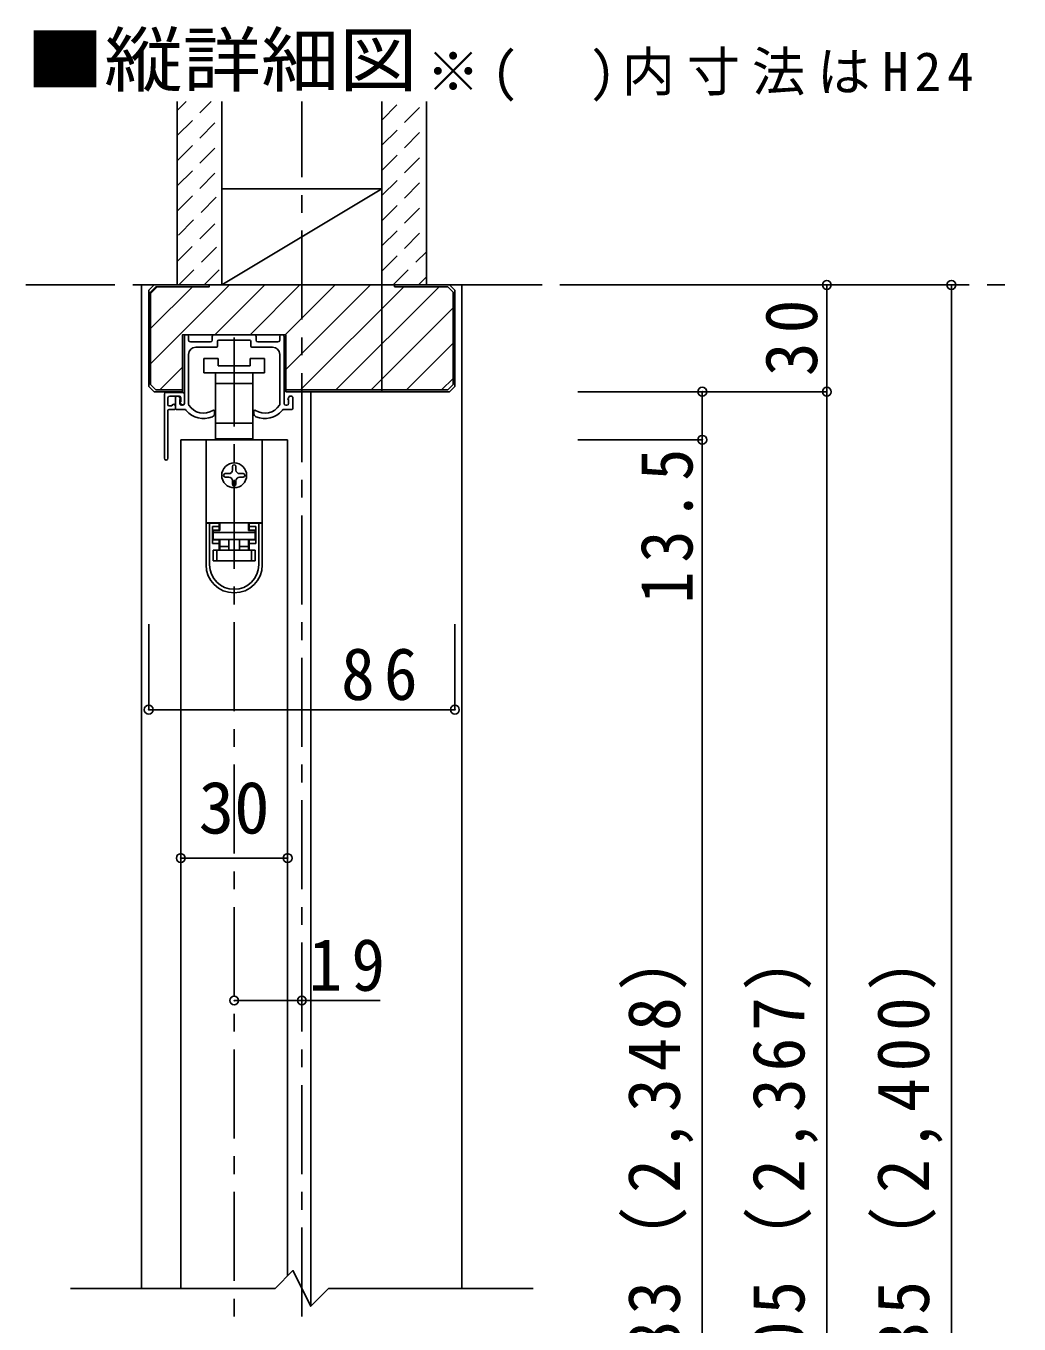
# Model space of a CAD drawing. Units: millimetres on the paper, with parts at other scales. Extents: x -197 to 198, y -138 to 137.
# Drawn here: x -51.7 to 4.1, y -52.4 to 20.5 of the extents above; entities that cross this region are included whole.
import ezdxf
from ezdxf.enums import TextEntityAlignment as Align

# ---------------------------------------------------------------- set-up
doc = ezdxf.new("R2010")
doc.units = ezdxf.units.MM
doc.header["$PDMODE"] = 32
doc.header["$PDSIZE"] = 0.5
doc.linetypes.add('CHAIN1', pattern=[8, 5, -1, 1, -1])
doc.linetypes.add('DASHED1', pattern=[1.8, 1.2, -0.6])
for name, color, linetype in [('0-1_通り芯', 4, 'CHAIN1'), ('0-2_柱', 3, 'Continuous'), ('0-3_仕上げ', 2, 'Continuous'), ('0-4_枠', 3, 'Continuous'), ('0-6_扉', 2, 'Continuous'), ('0-7_金物', 7, 'Continuous'), ('0-A_文字', 7, 'Continuous'), ('0-B_寸法', 7, 'Continuous'), ('0-C_ハッチ', 4, 'DASHED1')]:
    doc.layers.add(name, color=color, linetype=linetype)
doc.styles.add('ＭＳ ゴシック', font='')
doc.styles.get('ＭＳ ゴシック').set_extended_font_data('MS Gothic')

msp = doc.modelspace()

# ---------------------------------------------------------------- linework, layer by layer
at = {"layer": '0-1_通り芯'}
for p, q in [((-36.169, -108), (-36.169, 16.25)), ((-51.669, 5.95), (4.131, 5.95)), ((-39.969, -106), (-39.969, 3.15))]:
    msp.add_line(p, q, dxfattribs=at)
at = {"layer": '0-2_柱', "color": 7}
msp.add_line((-40.669, 5.95), (-31.669, 11.35), dxfattribs=at)
at = {"layer": '0-2_柱'}
for p, q in [((-40.669, 11.35), (-31.669, 11.35)), ((-31.669, 5.95), (-40.669, 5.95))]:
    msp.add_line(p, q, dxfattribs=at)
at = {"layer": '0-3_仕上げ'}
for p, q in [((-43.169, 5.95), (-43.169, 16.25)), ((-40.669, 5.95), (-40.669, 16.25)), ((-31.669, 5.95), (-31.669, 16.25)), ((-29.169, 5.95), (-29.169, 16.25))]:
    msp.add_line(p, q, dxfattribs=at)
at = {"layer": '0-4_枠', "color": 4}
for p, q in [((-45.169, 5.95), (-44.369, 5.95)), ((-45.169, -50.425), (-45.169, 5.95)), ((-27.169, 5.95), (-27.969, 5.95)), ((-27.169, -50.425), (-27.169, 5.95)), ((-35.669, -0.05), (-35.669, -51.425))]:
    msp.add_line(p, q, dxfattribs=at)
at = {"layer": '0-4_枠'}
for p, q in [((-44.769, 5.65), (-44.469, 5.95)), ((-27.869, 5.95), (-44.469, 5.95)), ((-31.669, -0.05), (-31.669, 5.95)), ((-30.969, 5.95), (-30.969, 5.85)), ((-27.569, 5.65), (-27.869, 5.95)), ((-27.669, 5.55), (-27.669, 0.35)), ((-27.569, 5.65), (-27.569, 0.25)), ((-37.069, -0.05), (-37.069, 3.15)), ((-44.369, 0.05), (-42.869, 0.05)), ((-27.969, 0.05), (-37.069, 0.05)), ((-27.969, 0.05), (-27.669, 0.35)), ((-27.869, -0.05), (-27.569, 0.25)), ((-44.469, -0.05), (-42.869, -0.05)), ((-27.869, -0.05), (-37.069, -0.05))]:
    msp.add_line(p, q, dxfattribs=at)
for points in [[(-44.669, 5.55), (-44.369, 5.85), (-41.369, 5.85), (-41.369, 5.95)], [(-27.669, 5.55), (-27.969, 5.85), (-30.969, 5.85)], [(-44.469, -0.05), (-44.769, 0.25), (-44.769, 5.65)], [(-44.369, 0.05), (-44.669, 0.35), (-44.669, 5.55)], [(-42.869, -0.05), (-42.869, 3.15), (-37.069, 3.15)]]:
    msp.add_lwpolyline(points, dxfattribs=at)
at = {"layer": '0-6_扉', "color": 6}
for p, q in [((-42.969, -2.75), (-42.969, -50.425)), ((-42.969, -2.75), (-36.969, -2.75)), ((-36.969, -2.75), (-36.969, -49.725))]:
    msp.add_line(p, q, dxfattribs=at)
at = {"layer": '0-6_扉'}
for p, q in [((-49.169, -50.425), (-37.669, -50.425)), ((-34.669, -50.425), (-23.169, -50.425))]:
    msp.add_line(p, q, dxfattribs=at)
msp.add_lwpolyline([(-37.669, -50.425), (-36.669, -49.425), (-35.669, -51.425), (-34.669, -50.425)], dxfattribs=at)
at = {"layer": '0-7_金物'}
for p, q in [((-42.769, -0.71), (-42.769, 3.05)), ((-42.669, 3.15), (-42.629, 3.15)), ((-42.529, 2.85), (-42.529, 3.05)), ((-41.199, 2.85), (-41.199, 3.05)), ((-41.099, 3.15), (-38.839, 3.15)), ((-38.739, 2.85), (-38.739, 3.05)), ((-37.409, 2.85), (-37.409, 3.05)), ((-37.269, 3.15), (-37.309, 3.15)), ((-37.169, -0.71), (-37.169, 3.05)), ((-42.429, 2.75), (-41.299, 2.75)), ((-42.129, 2.45), (-40.959, 2.45)), ((-40.899, 2.51), (-40.899, 2.79)), ((-40.839, 2.85), (-40.029, 2.85)), ((-39.909, 2.85), (-39.099, 2.85)), ((-39.039, 2.51), (-39.039, 2.79)), ((-37.809, 2.45), (-38.979, 2.45)), ((-37.509, 2.75), (-38.639, 2.75)), ((-42.529, -0.775), (-42.529, 2.05)), ((-41.669, 1.81), (-41.669, 1.01)), ((-40.869, 1.81), (-41.669, 1.81)), ((-40.869, 1.41), (-40.869, 1.81)), ((-39.069, 1.81), (-39.069, 1.41)), ((-38.269, 1.81), (-39.069, 1.81)), ((-38.269, 1.01), (-38.269, 1.81)), ((-37.409, -0.775), (-37.409, 2.05)), ((-41.669, 1.01), (-39.969, 1.01)), ((-41.019, 1.01), (-41.019, 0.41)), ((-39.069, 1.41), (-40.869, 1.41)), ((-39.969, 1.01), (-38.269, 1.01)), ((-38.919, 0.41), (-38.919, 1.01)), ((-41.019, 0.41), (-41.019, -1.91)), ((-41.019, 0.41), (-39.969, 0.41)), ((-39.969, 0.41), (-38.919, 0.41)), ((-38.919, -1.91), (-38.919, 0.41)), ((-43.889, -3.79), (-43.889, -0.19)), ((-43.789, -0.09), (-42.869, -0.09)), ((-43.689, -0.79), (-43.689, -0.39)), ((-43.589, -0.29), (-43.069, -0.29)), ((-43.269, -0.99), (-43.269, -0.41)), ((-43.029, -0.71), (-43.029, -0.49)), ((-42.969, -0.39), (-42.969, -0.61)), ((-36.909, -0.71), (-36.909, -0.49)), ((-36.669, -0.95), (-36.669, -0.41)), ((-43.689, -3.79), (-43.689, -1.11)), ((-43.629, -0.85), (-43.469, -0.85)), ((-43.629, -1.05), (-43.329, -1.05)), ((-43.169, -1.05), (-42.71, -1.05)), ((-42.869, -0.81), (-42.929, -0.81)), ((-41.069, -1.267), (-41.069, -1.15)), ((-38.869, -1.267), (-38.869, -1.15)), ((-36.769, -1.05), (-37.229, -1.05)), ((-37.069, -0.81), (-37.009, -0.81)), ((-41.019, -1.81), (-41.019, -2.69)), ((-38.919, -2.69), (-38.919, -1.81)), ((-38.389, -2.75), (-41.549, -2.75)), ((-41.549, -2.75), (-41.549, -7.41)), ((-41.019, -2.69), (-40.769, -2.69)), ((-39.169, -2.75), (-39.169, -2.69)), ((-39.169, -2.69), (-38.919, -2.69)), ((-38.389, -2.75), (-38.389, -7.41)), ((-40.069, -4.45), (-40.069, -4.25)), ((-39.869, -4.25), (-39.869, -4.45)), ((-40.469, -4.65), (-40.269, -4.65)), ((-40.269, -4.85), (-40.469, -4.85)), ((-40.069, -5.25), (-40.069, -5.05)), ((-39.869, -5.05), (-39.869, -5.25)), ((-39.669, -4.65), (-39.469, -4.65)), ((-39.469, -4.85), (-39.669, -4.85)), ((-41.549, -7.41), (-41.549, -7.43)), ((-41.549, -7.41), (-38.389, -7.41)), ((-41.549, -9.77), (-41.549, -7.43)), ((-41.349, -7.43), (-40.809, -7.43)), ((-41.189, -8.57), (-41.189, -7.63)), ((-40.809, -7.63), (-41.189, -7.63)), ((-41.149, -7.85), (-40.769, -7.85)), ((-41.149, -7.95), (-41.149, -7.85)), ((-40.949, -7.41), (-40.949, -7.43)), ((-40.809, -7.63), (-40.809, -7.43)), ((-40.769, -7.41), (-40.769, -7.85)), ((-39.169, -7.85), (-39.169, -7.41)), ((-39.169, -7.85), (-38.789, -7.85)), ((-39.129, -7.43), (-39.129, -7.63)), ((-39.129, -7.43), (-38.589, -7.43)), ((-38.749, -7.63), (-39.129, -7.63)), ((-39.129, -7.63), (-39.129, -7.83)), ((-39.129, -7.83), (-38.749, -7.83)), ((-38.989, -7.43), (-38.989, -7.41)), ((-38.789, -7.85), (-38.789, -7.95)), ((-38.749, -7.63), (-38.749, -8.57)), ((-38.589, -9.77), (-38.589, -7.43)), ((-38.589, -7.43), (-38.389, -7.43)), ((-38.389, -7.41), (-38.389, -7.43)), ((-38.389, -7.43), (-38.389, -9.77)), ((-40.809, -8.37), (-41.189, -8.37)), ((-41.189, -8.57), (-40.809, -8.57)), ((-40.809, -8.57), (-40.809, -8.37)), ((-40.809, -8.95), (-40.809, -8.57)), ((-40.769, -8.35), (-40.769, -8.75)), ((-40.269, -8.35), (-40.269, -8.95)), ((-39.669, -8.35), (-39.669, -8.95)), ((-39.169, -8.75), (-39.669, -8.75)), ((-39.169, -8.75), (-39.169, -8.35)), ((-39.169, -8.95), (-39.169, -8.75)), ((-39.129, -8.57), (-38.749, -8.57)), ((-39.129, -8.57), (-39.129, -8.95)), ((-41.149, -8.95), (-41.149, -9.55)), ((-40.949, -8.95), (-41.149, -8.95)), ((-40.949, -9.55), (-40.949, -8.95)), ((-38.989, -8.95), (-40.949, -8.95)), ((-38.989, -8.95), (-38.989, -9.55)), ((-38.789, -8.95), (-38.989, -8.95)), ((-38.789, -9.55), (-38.789, -8.95)), ((-41.149, -9.55), (-40.949, -9.55)), ((-40.949, -9.55), (-38.989, -9.55)), ((-38.989, -9.55), (-38.789, -9.55))]:
    msp.add_line(p, q, dxfattribs=at)
for points in [[(-39.909, 2.85), (-39.969, 2.91), (-40.029, 2.85)], [(-38.919, -1.81), (-39.969, -1.81), (-41.019, -1.81)], [(-39.169, -2.69), (-40.769, -2.69), (-40.769, -2.75)], [(-41.549, -7.43), (-41.349, -7.43), (-41.349, -9.77)], [(-41.189, -7.83), (-40.809, -7.83), (-40.809, -7.63)], [(-40.269, -8.75), (-40.769, -8.75), (-40.769, -8.95)], [(-38.749, -8.37), (-39.129, -8.37), (-39.129, -8.57)]]:
    msp.add_lwpolyline(points, dxfattribs=at)
msp.add_lwpolyline([(-41.149, -8.35), (-38.789, -8.35), (-38.789, -7.95), (-41.149, -7.95)], close=True, dxfattribs=at)
msp.add_circle((-39.969, -4.75), 0.7, dxfattribs=at)
for centre, radius, start, end in [((-42.669, 3.05), 0.1, 90, 180), ((-42.629, 3.05), 0.1, 0, 90), ((-41.099, 3.05), 0.1, 90, 180), ((-38.839, 3.05), 0.1, 0, 90), ((-37.309, 3.05), 0.1, 90, 180), ((-37.269, 3.05), 0.1, 0, 90), ((-42.429, 2.85), 0.1, 180, 270), ((-42.129, 2.05), 0.4, 90, 180), ((-41.299, 2.85), 0.1, 270, 0), ((-40.959, 2.51), 0.06, 270, 0), ((-40.839, 2.79), 0.06, 90, 180), ((-39.099, 2.79), 0.06, 0, 90), ((-38.979, 2.51), 0.06, 180, 270), ((-38.639, 2.85), 0.1, 180, 270), ((-37.809, 2.05), 0.4, 0, 90), ((-37.509, 2.85), 0.1, 270, 0), ((-43.789, -0.19), 0.1, 90, 180), ((-43.589, -0.39), 0.1, 90, 180), ((-43.149, -0.41), 0.12, 0, 180), ((-43.069, -0.39), 0.1, 0, 90), ((-43.029, -0.45), 0.04, 270, 90), ((-42.929, -0.71), 0.1, 180, 270), ((-42.969, -0.65), 0.04, 90, 270), ((-42.869, -0.69), 0.1, 180, 0), ((-42.869, -0.19), 0.1, 0, 90), ((-42.869, -0.71), 0.1, 270, 0), ((-37.069, -0.71), 0.1, 180, 270), ((-37.009, -0.71), 0.1, 270, 0), ((-36.909, -0.45), 0.04, 90, 270), ((-36.789, -0.41), 0.12, 0, 180), ((-43.629, -0.79), 0.06, 180, 270), ((-43.629, -1.11), 0.06, 90, 180), ((-43.369, -0.85), 0.1, 0, 180), ((-43.329, -0.99), 0.06, 270, 0), ((-43.169, -0.95), 0.1, 180, 270.00019), ((-42.369, -0.84), 0.4, 211.73927, 220.92587), ((-41.689, -0.25), 1.3, 220.92587, 292.44644), ((-42.469, -0.775), 0.06, 180, 213.92311), ((-41.689, -0.25), 1, 213.92311, 301.89079), ((-41.269, -1.267), 0.2, 292.44644, 0), ((-41.129, -1.15), 0.06, 0, 121.89079), ((-38.809, -1.15), 0.06, 58.10921, 180), ((-38.669, -1.267), 0.2, 180, 247.55356), ((-38.249, -0.25), 1, 238.10921, 326.07689), ((-38.249, -0.25), 1.3, 247.55356, 319.07413), ((-37.469, -0.775), 0.06, 326.07689, 0), ((-37.569, -0.84), 0.4, 319.07413, 328.26073), ((-36.769, -0.95), 0.1, 269.99981, 360), ((-43.789, -3.79), 0.1, 180, 0), ((-39.969, -4.25), 0.1, 90, 180), ((-39.969, -4.25), 0.1, 0, 90), ((-40.469, -4.75), 0.1, 90, 180), ((-40.469, -4.75), 0.1, 180, 270), ((-40.269, -4.45), 0.2, 270, 0), ((-40.269, -5.05), 0.2, 0, 90), ((-39.669, -4.45), 0.2, 180, 270), ((-39.669, -5.05), 0.2, 90, 180), ((-39.469, -4.75), 0.1, 0, 90), ((-39.469, -4.75), 0.1, 270, 0), ((-39.969, -5.25), 0.1, 180, 270), ((-39.969, -5.25), 0.1, 270, 0), ((-39.969, -9.77), 1.58, 180, 0), ((-39.969, -9.77), 1.38, 180, 0)]:
    msp.add_arc(centre, radius, start, end, dxfattribs=at)
at = {"layer": '0-B_寸法', "color": 4}
for p, q in [((0.331, 5.95), (-20.669, 5.95)), ((-6.669, 5.95), (-6.669, -0.05)), ((0.331, -103.6), (0.331, 5.95)), ((-6.669, -0.05), (-20.669, -0.05)), ((-13.669, -0.05), (-13.669, -2.75)), ((-6.669, -103), (-6.669, -0.05)), ((-13.669, -2.75), (-20.669, -2.75)), ((-13.669, -2.75), (-13.669, -101.9)), ((-44.769, -17.911), (-44.769, -13.099)), ((-27.569, -17.911), (-27.569, -13.099)), ((-44.769, -17.911), (-27.569, -17.911)), ((-36.969, -26.25), (-42.969, -26.25)), ((-31.769, -34.25), (-39.969, -34.25))]:
    msp.add_line(p, q, dxfattribs=at)
at = {"layer": '0-B_寸法'}
for p in [(-6.669, 5.95), (0.331, 5.95), (-13.669, -0.05), (-6.669, -0.05), (-13.669, -2.75), (-44.769, -17.911), (-27.569, -17.911), (-42.969, -26.25), (-36.969, -26.25), (-39.969, -34.25), (-36.169, -34.25)]:
    msp.add_point(p, dxfattribs=at)
at = {"layer": '0-C_ハッチ'}
for p, q in [((-43.169, 15.757), (-42.676, 16.25)), ((-43.169, 14.343), (-41.262, 16.25)), ((-31.669, 13.801), (-29.22, 16.25)), ((-31.669, 15.215), (-30.635, 16.25)), ((-43.169, 12.928), (-40.669, 15.428)), ((-31.669, 12.387), (-29.169, 14.887)), ((-43.169, 11.514), (-40.669, 14.014)), ((-31.669, 10.972), (-29.169, 13.472)), ((-43.169, 10.1), (-40.669, 12.6)), ((-31.669, 9.558), (-29.169, 12.058)), ((-43.105, 8.75), (-40.669, 11.186)), ((-31.669, 8.144), (-29.169, 10.644)), ((-43.175, 7.266), (-40.669, 9.771)), ((-31.669, 6.73), (-29.169, 9.23)), ((-43.077, 5.95), (-40.669, 8.357)), ((-31.035, 5.95), (-29.169, 7.816)), ((-41.662, 5.95), (-40.669, 6.943)), ((-29.621, 5.95), (-29.169, 6.401))]:
    msp.add_line(p, q, dxfattribs=at)
at = {"layer": '0-C_ハッチ', "linetype": 'Continuous'}
for p, q in [((-44.669, 1.516), (-40.235, 5.95)), ((-44.669, 3.496), (-42.315, 5.85)), ((-44.669, 5.476), (-44.295, 5.85)), ((-38.255, 5.95), (-41.055, 3.15)), ((-39.075, 3.15), (-36.275, 5.95)), ((-37.096, 3.15), (-34.296, 5.95)), ((-37.089, 1.176), (-32.316, 5.95)), ((-36.236, 0.05), (-30.436, 5.85)), ((-34.256, 0.05), (-28.456, 5.85)), ((-32.276, 0.05), (-27.669, 4.657)), ((-30.296, 0.05), (-27.669, 2.677)), ((-42.849, 1.356), (-44.155, 0.05)), ((-27.669, 0.697), (-28.316, 0.05))]:
    msp.add_line(p, q, dxfattribs=at)

# ---------------------------------------------------------------- texts
at = {"layer": '0-A_文字', "style": 'ＭＳ ゴシック', "width": 1.1}
msp.add_text('■縦詳細図', height=2.933, dxfattribs=at).set_placement((-51.669, 16.25), align=Align.BOTTOM_LEFT)
at = {"layer": '0-A_文字', "insert": (-29.169, 16.25), "char_height": 2.199, "attachment_point": 7, "style": 'ＭＳ ゴシック'}
msp.add_mtext('\\T1.22;※(\u3000)内寸法はH24', dxfattribs=at)
at = {"layer": '0-B_寸法', "style": 'ＭＳ ゴシック'}
msp.add_text('30', height=2.933, dxfattribs=at).set_placement((-41.969, -25.75), align=Align.BOTTOM_LEFT)
at = {"layer": '0-B_寸法', "char_height": 2.933, "attachment_point": 7, "rotation": 90, "style": 'ＭＳ ゴシック'}
for s, insert in [('\\T1.27;\\W0.95;30', (-7.169, 0.825)), ('\\T1.28;\\W0.9;13.5', (-14.169, -11.943)), ('\\T1.2;\\W0.95;ＤＨ＝1,983（2,348）', (-14.169, -74.675)), ('\\T1.2;\\W0.95;枠内＝2,005（2,367）', (-7.169, -74.675)), ('\\T1.2;\\W0.95;枠外＝2,035（2,400）', (-0.169, -74.675))]:
    msp.add_mtext(s, dxfattribs=dict(at, insert=insert))
at = {"layer": '0-B_寸法', "char_height": 2.933, "attachment_point": 7, "style": 'ＭＳ ゴシック'}
for s, insert in [('\\T1.27;\\W0.95;86', (-33.963, -17.411)), ('\\T1.27;\\W0.95;19', (-35.794, -33.75))]:
    msp.add_mtext(s, dxfattribs=dict(at, insert=insert))

doc.saveas('drawing.dxf')
